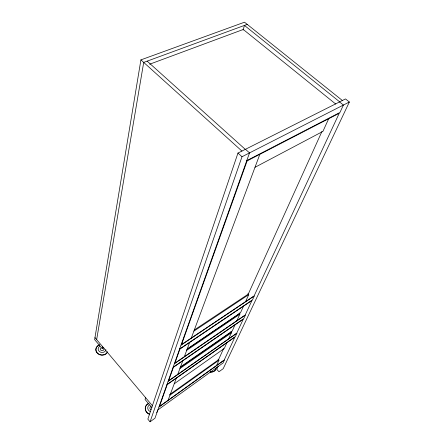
<?xml version="1.0" encoding="UTF-8"?>
<svg xmlns="http://www.w3.org/2000/svg" width="444" height="444" viewBox="0 0 444 444"><rect width="100%" height="100%" fill="white"/><g stroke="black" fill="none" stroke-linecap="round" stroke-linejoin="round"><path stroke-width="0.67" d="M342.374 100.499L244.511 22.2L140.909 59.879L94.639 339.616L102.114 348.49L103.802 347.436M96.653 339.605L143.706 62.404L247.247 24.387M102.114 348.49L102.481 346.509M243.09 30.075L244.45 25.413L339.682 101.854M145.621 397.669L145.049 399.489L151.92 407.648M218.226 366.211L216.783 369.358L218.964 371.75L223.21 368.664L349.361 102.015L345.493 98.929L237.962 153.069L147.846 419.142L150.061 421.8L154.95 418.248L249.517 152.903L245.488 149.284M150.061 421.8L242.002 156.738L349.361 102.015M168.06 400.316L176.318 378.171M177.722 374.409L182.811 360.778M184.332 356.699L189.644 342.468M191.297 338.039L259.84 154.323M223.582 348.612L218.548 359.723L169.564 394.661M231.479 331.18L230.952 332.345L180.025 367.649M239.793 312.82L239.394 313.697L186.802 349.428M321.956 131.452L248.263 294.122L194.528 329.825M216.539 365.512L218.964 360.178L218.048 359.179M226.906 342.69L224.287 348.457L174.231 383.777M228.666 338.828L231.396 332.811L230.58 331.951M235.015 324.853L232.19 331.069L180.547 366.849M236.913 320.679L239.865 314.18L239.005 313.298M243.512 306.149L240.465 312.859L187.19 349.045M245.56 301.643L248.751 294.616L247.857 293.712M328.682 118.72L322.921 131.391L254.995 167.31M150.61 406.698L150.266 407.009A1.904 1.743 20.2 0 0 151.065 409.74M158.952 407.015L224.453 359.979L223.055 362.981L157.931 409.884M169.985 395.149L218.964 360.178M166.955 384.56L235.37 336.591L236.941 333.216L168.115 381.307M179.909 368.548L231.396 332.811M173.127 367.244L243.728 318.67L245.432 315.029L174.387 363.714M186.708 350.338L239.865 314.18M179.631 349.001L252.486 299.9L254.323 295.97L180.997 345.166M193.873 331.13L248.751 294.616M246.77 160.617L339.943 112.476L343.412 105.045L339.532 101.931M149.661 64.214L243.268 29.471L335.731 104.046M147.153 61.139L245.299 149.378M140.909 59.879L241.924 151.077M237.962 153.069L242.002 156.738M94.972 337.612L152.525 405.855M103.779 348.573A1.832 1.593 6.8 0 1 103.48 350.133L103.13 350.405A1.832 1.593 6.8 0 1 100.655 348.024M107.559 351.942A6.105 5.295 6.7 0 1 97.591 353.313A6.105 5.295 6.7 0 1 99.689 344.727M107.526 352.086A6.099 5.295 6.7 0 1 97.752 353.629A6.099 5.295 6.7 0 1 99.178 345.049M105.927 349.672A3.913 3.391 6.8 0 1 100.072 351.959A3.913 3.391 6.8 0 1 99.728 346.298M215.934 369.008A5.988 5.117 26.5 0 1 210.117 372.055M216.25 367.543A5.988 5.123 26.5 0 1 210.179 371.917M149.362 414.108A6.333 5.8 20.2 0 1 145.299 408.591A6.333 5.8 20.2 0 1 148.995 403.257M157.742 410.106A6.333 5.8 20.2 0 1 157.454 411.077M157.698 410.239A6.333 5.8 20.2 0 1 156.643 412.526M149.317 414.235A6.333 5.8 20.2 0 1 145.271 408.98A6.333 5.8 20.2 0 1 148.468 403.596M150.355 411.594A4.057 3.713 20.2 0 1 147.797 408.558A4.057 3.713 20.2 0 1 149.223 405.117M167.26 384.526L159.407 406.526L224.231 359.99L234.909 337.079L167.26 384.526M173.438 367.227L168.598 380.786L236.719 333.2L243.257 319.181L173.438 367.227M179.948 349.001L174.892 363.164L245.205 314.996L251.992 300.433L179.948 349.001M247.119 160.9L181.524 344.594L254.101 295.915L339.244 113.259L247.119 160.9"/></g></svg>
